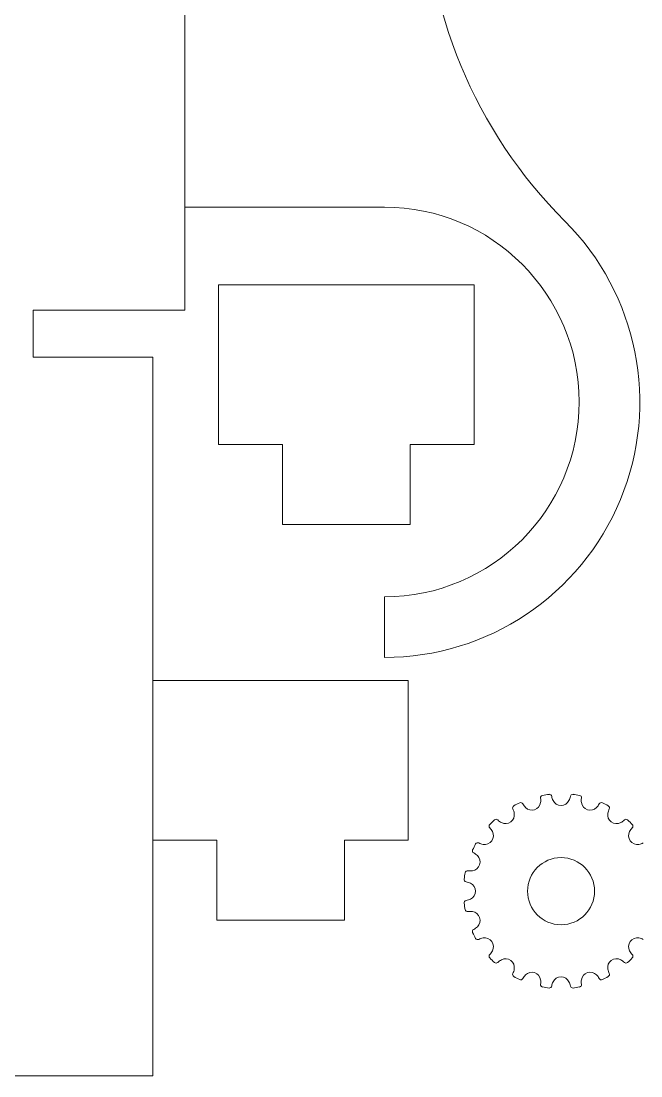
# Model space of a CAD drawing. Header units: millimetres. Extents: x -235 to 641, y 0 to 414.
# Drawn here: x 557.8 to 596.6, y 66 to 132 of the extents above; entities that cross this region are included whole.
import ezdxf

# ---------------------------------------------------------------- set-up
doc = ezdxf.new("R2010")
doc.units = ezdxf.units.MM

msp = doc.modelspace()

# ---------------------------------------------------------------- linework, layer by layer
at = {"lineweight": 0}
for p, q in [((568.063, 113.901), (568.063, 353.951)), ((568.063, 120.348), (580.563, 120.348)), ((586.186, 115.482), (570.186, 115.482)), ((570.186, 115.482), (570.186, 105.482)), ((586.186, 105.482), (586.186, 115.482)), ((558.563, 110.951), (558.563, 113.901)), ((558.563, 113.901), (568.063, 113.901)), ((566.063, 110.951), (558.563, 110.951)), ((566.063, 65.951), (566.063, 110.951)), ((570.186, 105.482), (574.186, 105.482)), ((574.186, 105.482), (574.186, 100.482)), ((582.186, 100.482), (582.186, 105.482)), ((582.186, 105.482), (586.186, 105.482)), ((574.186, 100.482), (582.186, 100.482)), ((580.563, 95.948), (580.563, 92.148)), ((582.063, 90.712), (566.063, 90.712)), ((582.063, 80.712), (582.063, 90.712)), ((566.063, 80.712), (570.063, 80.712)), ((570.063, 80.712), (570.063, 75.712)), ((578.063, 75.712), (578.063, 80.712)), ((578.063, 80.712), (582.063, 80.712)), ((570.063, 75.712), (578.063, 75.712)), ((548.063, 65.951), (566.063, 65.951))]:
    msp.add_line(p, q, dxfattribs=at)
msp.add_circle((591.628, 77.517), 2.1, dxfattribs=at)
for centre, radius, start, end in [((613.063, 140.702), 30, 180, 225.04739), ((580.563, 108.148), 12.2, 270, 90), ((580.563, 108.148), 16, 270, 45.04739), ((590.497, 83.369), 0.15, 100.93261, 188.22305), ((589.359, 83.204), 1, 352.01055, 8.22305), ((591.628, 77.517), 6.11, 97.06739, 100.93261), ((590.894, 83.432), 0.15, 9.77695, 97.06739), ((592.028, 83.627), 1, 189.77695, 205.98945), ((591.228, 83.627), 1, 334.01055, 350.22305), ((592.361, 83.432), 0.15, 82.93261, 170.22305), ((591.628, 77.517), 6.11, 79.06739, 82.93261), ((592.758, 83.369), 0.15, 351.77695, 79.06739), ((593.896, 83.204), 1, 171.77695, 187.98945), ((588.744, 82.733), 0.15, 118.93261, 206.22305), ((587.713, 82.225), 1, 10.01055, 26.22305), ((591.628, 77.517), 6.11, 115.06739, 118.93261), ((589.103, 82.916), 0.15, 27.77695, 115.06739), ((590.12, 83.452), 1, 207.77695, 223.98945), ((589.8, 83.143), 0.555, 223.98945, 352.01055), ((591.628, 83.432), 0.555, 205.98945, 334.01055), ((593.456, 83.143), 0.555, 187.98945, 316.01055), ((593.135, 83.452), 1, 316.01055, 332.22305), ((594.153, 82.916), 0.15, 64.93261, 152.22305), ((591.628, 77.517), 6.11, 61.06739, 64.93261), ((595.543, 82.225), 1, 153.77695, 169.98945), ((594.511, 82.733), 0.15, 333.77695, 61.06739), ((591.628, 77.517), 6.11, 133.06739, 136.93261), ((587.558, 81.871), 0.15, 45.77695, 133.06739), ((588.36, 82.695), 1, 225.77695, 241.98945), ((588.151, 82.302), 0.555, 241.98945, 10.01055), ((595.104, 82.302), 0.555, 169.98945, 298.01055), ((594.896, 82.695), 1, 298.01055, 314.22305), ((595.698, 81.871), 0.15, 46.93261, 134.22305), ((591.628, 77.517), 6.11, 43.06739, 46.93261), ((586.842, 80.994), 0.555, 259.98945, 28.01055), ((587.274, 81.587), 0.15, 136.93261, 224.22305), ((586.45, 80.785), 1, 28.01055, 44.22305), ((596.413, 80.994), 0.555, 151.98945, 280.01055), ((596.806, 80.785), 1, 135.77695, 151.98945), ((595.982, 81.587), 0.15, 315.77695, 43.06739), ((586.229, 80.042), 0.15, 154.93261, 242.22305), ((591.628, 77.517), 6.11, 151.06739, 154.93261), ((586.412, 80.4), 0.15, 63.77695, 151.06739), ((586.92, 81.432), 1, 243.77695, 259.98945), ((596.336, 81.432), 1, 280.01055, 296.22305), ((586.002, 79.345), 0.555, 277.98945, 46.01055), ((585.693, 79.025), 1, 46.01055, 62.22305), ((591.628, 77.517), 6.11, 169.06739, 172.93261), ((585.776, 78.647), 0.15, 81.77695, 169.06739), ((585.94, 79.786), 1, 261.77695, 277.98945), ((585.713, 78.25), 0.15, 172.93261, 260.22305), ((585.518, 77.117), 1, 64.01055, 80.22305), ((585.713, 77.517), 0.555, 295.98945, 64.01055), ((585.713, 76.784), 0.15, 99.77695, 187.06739), ((591.628, 77.517), 6.11, 187.06739, 190.93261), ((585.518, 77.917), 1, 279.77695, 295.98945), ((585.776, 76.387), 0.15, 190.93261, 278.22305), ((585.94, 75.248), 1, 82.01055, 98.22305), ((586.002, 75.689), 0.555, 313.98945, 82.01055), ((585.693, 76.009), 1, 297.77695, 313.98945), ((586.229, 74.992), 0.15, 117.77695, 205.06739), ((591.628, 77.517), 6.11, 205.06739, 208.93261), ((586.412, 74.634), 0.15, 208.93261, 296.22305), ((586.92, 73.602), 1, 100.01055, 116.22305), ((586.842, 74.04), 0.555, 331.98945, 100.01055), ((596.413, 74.04), 0.555, 79.98945, 208.01055), ((596.336, 73.602), 1, 63.77695, 79.98945), ((587.274, 73.447), 0.15, 135.77695, 223.06739), ((591.628, 77.517), 6.11, 223.06739, 226.93261), ((586.45, 74.249), 1, 315.77695, 331.98945), ((591.628, 77.517), 6.11, 313.06739, 316.93261), ((596.806, 74.249), 1, 208.01055, 224.22305), ((595.982, 73.447), 0.15, 316.93261, 44.22305), ((587.558, 73.163), 0.15, 226.93261, 314.22305), ((588.36, 72.339), 1, 118.01055, 134.22305), ((588.151, 72.732), 0.555, 349.98945, 118.01055), ((595.104, 72.732), 0.555, 61.98945, 190.01055), ((594.896, 72.339), 1, 45.77695, 61.98945), ((595.698, 73.163), 0.15, 225.77695, 313.06739), ((588.744, 72.301), 0.15, 153.77695, 241.06739), ((587.713, 72.809), 1, 333.77695, 349.98945), ((591.628, 77.517), 6.11, 241.06739, 244.93261), ((589.103, 72.118), 0.15, 244.93261, 332.22305), ((590.12, 71.582), 1, 136.01055, 152.22305), ((589.8, 71.892), 0.555, 7.98945, 136.01055), ((591.628, 71.602), 0.555, 25.98945, 154.01055), ((593.456, 71.892), 0.555, 43.98945, 172.01055), ((593.135, 71.582), 1, 27.77695, 43.98945), ((594.153, 72.118), 0.15, 207.77695, 295.06739), ((591.628, 77.517), 6.11, 295.06739, 298.93261), ((595.543, 72.809), 1, 190.01055, 206.22305), ((594.511, 72.301), 0.15, 298.93261, 26.22305), ((590.497, 71.665), 0.15, 171.77695, 259.06739), ((589.359, 71.83), 1, 351.77695, 7.98945), ((591.628, 77.517), 6.11, 259.06739, 262.93261), ((590.894, 71.602), 0.15, 262.93261, 350.22305), ((592.028, 71.407), 1, 154.01055, 170.22305), ((591.228, 71.407), 1, 9.77695, 25.98945), ((592.361, 71.602), 0.15, 189.77695, 277.06739), ((591.628, 77.517), 6.11, 277.06739, 280.93261), ((592.758, 71.665), 0.15, 280.93261, 8.22305), ((593.896, 71.83), 1, 172.01055, 188.22305)]:
    msp.add_arc(centre, radius, start, end, dxfattribs=at)

doc.saveas('drawing.dxf')
